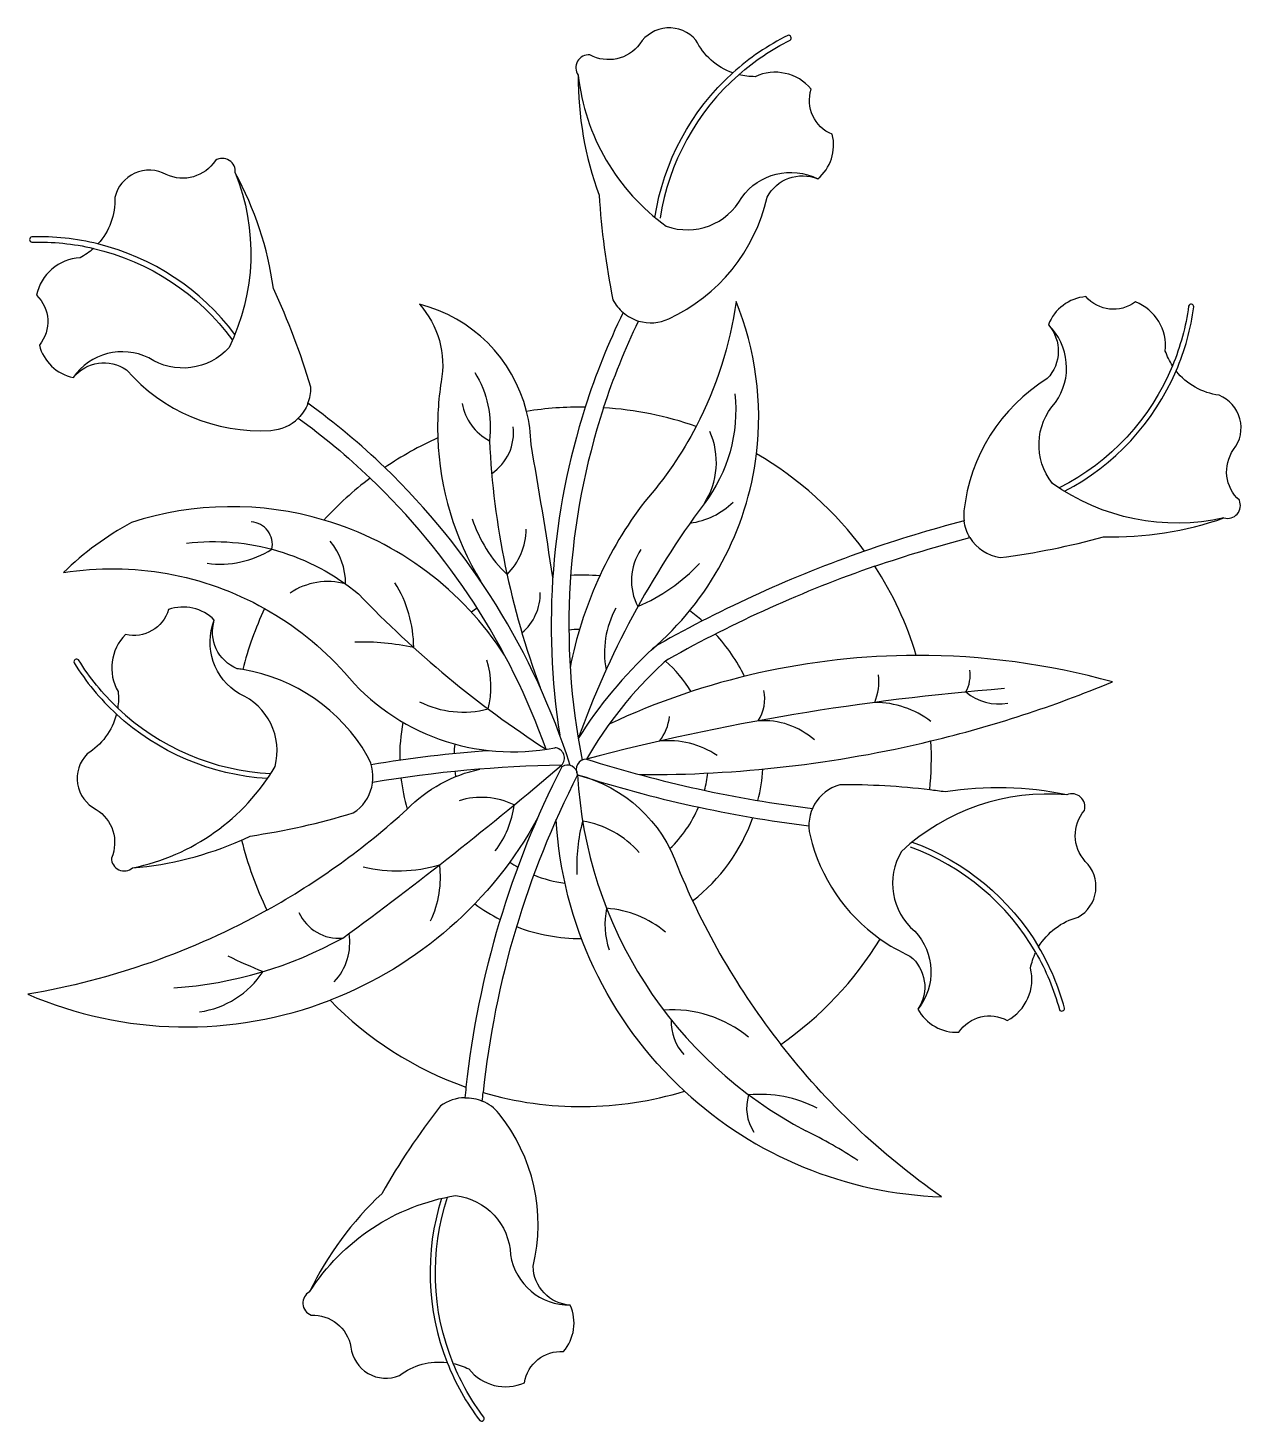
# Model space of a CAD drawing. Extents: x 6.043 to 6.249, y 5.599 to 5.835.
import ezdxf

# ---------------------------------------------------------------- set-up
doc = ezdxf.new("R2010")
doc.units = 0
doc.header["$MEASUREMENT"] = 0
doc.layers.add('VEGET', color=2, linetype='CONTINUOUS')
doc.layers.add('VEGET-I', color=1, linetype='CONTINUOUS')

msp = doc.modelspace()

# ---------------------------------------------------------------- linework, layer by layer
at = {"layer": 'VEGET', "color": 1}
for points in [[(6.163003484328452, 5.827712891287047, -0.195055324093173), (6.156734058941883, 5.833281782565709, 0.501367734723879), (6.147214136628541, 5.832621017596846, -0.3763437806243283), (6.138752000448925, 5.830770871218798, 0.6369944997113797), (6.136768708782011, 5.827334853193627, 0.09117271486855577), (6.140338664360494, 5.806983109078166, 0.03639462763843455), (6.142664705276474, 5.78920851802006, 0.09678424481833445), (6.144386204189523, 5.787035981853452, 0.03564215118848978)], [(6.136768708782011, 5.827334853193627, 0.2124232435446195), (6.151709658896289, 5.801696944674944, 0.3689130275966082), (6.164535097899192, 5.806586663492539, -0.372026651719093), (6.177400349510025, 5.809722216084849, 0.287973952608933)], [(6.147024071448636, 5.78560024574179, 0.1828813575581946), (6.152126285171247, 5.78597146598235, 0.2326241577160155), (6.168818408570141, 5.806603073218587, -0.3895189199714737), (6.177400349510025, 5.809722216084849, 0.287973952608933), (6.17987273692489, 5.817291140827515, -0.3938453271337555), (6.176302750768368, 5.824956068049102, 0.3406601052769411), (6.166782859033066, 5.827070533810389, -0.06276198135723673), (6.164013414953021, 5.827407424896271, -0.064895762230375)], [(6.090915131349301, 5.771640483506713, 0.09678424481835686), (6.091405091267726, 5.774368745074303, 0.03639462763843455), (6.085052143980981, 5.791131400424741, 0.09117271486855577), (6.078577030635188, 5.810753097052012, 0.6369944997114511), (6.075205019576175, 5.812843361897252, -0.3763437806243283), (6.06687351610818, 5.810473374491085, 0.501367734723879), (6.058172148259145, 5.806555246270634, -0.1950553240931665), (6.0552801085276, 5.798684137648434, 0.06825982756640829)], [(6.078577030635188, 5.810753097052013, -0.2124232435446195), (6.077530922178279, 5.781097743393254, -0.3689130275966082), (6.063917543953157, 5.779343557248022, 0.372026651719072), (6.051098337886782, 5.77602477058766, -0.287973952608933)], [(6.05453455736239, 5.797937529958687, -0.06276198135723583), (6.052253370021194, 5.796331447634951, 0.3406601052769411), (6.044863976946469, 5.789967787202881, -0.3938453271337555), (6.045341564941511, 5.781525760184624, 0.287973952608933), (6.051098337886782, 5.776024770587659, -0.3895189199714737), (6.060135312542575, 5.777333148050923, 0.2326241577160155), (6.084597768338623, 5.767043422245996, 0.1828813575582775), (6.089269352294154, 5.769128294588527, -0.03361557734192156)], [(6.237599163989226, 5.778000478482054, -0.06276198135723583), (6.236385792138823, 5.780512657788732, 0.3406601052769411), (6.231309712260317, 5.788839284787375, -0.3938453271337555), (6.222902524657654, 5.789742117597821, 0.287973952608933), (6.216537898562287, 5.784957469653039, -0.3895189199714737), (6.216357941116702, 5.775828045912539, 0.2326241577160155), (6.202223837115623, 5.753366583253111, 0.05829212294721232), (6.202242242719894, 5.751687261777175, 0.02055526214375382)], [(6.246330604870217, 5.752192704049949, -0.2124232435446195), (6.217240969163476, 5.758051666242936, -0.3689130275966082), (6.217725933302506, 5.771769029164291, 0.3720266517190658), (6.216537898562287, 5.784957469653039, -0.287973952608933)], [(6.203238341300471, 5.74884631057845, 0.2224478512304005), (6.208343495422507, 5.745457741226176, 0.03639462763843455), (6.225916649884335, 5.748997627648989, 0.09117271486855577), (6.246330604870217, 5.752192704049949, 0.6369944997113904), (6.248941836006479, 5.755179531406587, -0.3763437806243283), (6.24795951510144, 5.763785682461624, 0.501367734723879), (6.245509897967342, 5.773008746328499, -0.1950553240931697), (6.238214467399269, 5.77714334879763, 0.06825982756639537)], [(6.079843369332504, 5.726460888443138, 0.007797916574365437), (6.078915935145849, 5.726599215479395, -0.3895189199714737), (6.075032656059634, 5.734863530699325, 0.287973952608933), (6.06727098159346, 5.736640531197485, -0.3938453271337555), (6.059960730364623, 5.732391279799732, 0.3406601052769411), (6.058716807728715, 5.722719053552202, -0.06276198135723708), (6.058632024919105, 5.719930482593549, -0.06489576223037839)], [(6.058419244520768, 5.718897044601014, -0.195055324093173), (6.053440808971708, 5.712149198705087, 0.501367734723879), (6.054960723341207, 5.702728190717322, -0.3763437806243283), (6.057569370846632, 5.694468302792234, 0.6369944997114217), (6.061170831303947, 5.692804226988748, 0.08413561806504408), (6.079666769459095, 5.697533635409291, 0.05343876023616321)], [(6.196422436122951, 5.706035408104073, 0.03106240632999855), (6.181142415777414, 5.706913999030781, 0.4017548809397788), (6.176105599993618, 5.698275105191859, 0.1821450238635039), (6.187998756684867, 5.680724473306992, -0.3895189199714737)], [(6.219683265692733, 5.70518683481313, 0.2124232435446195), (6.191605217548102, 5.695586962109932, 0.3689130275966082), (6.1938736514202, 5.682049774680475, -0.3720266517190641), (6.194414425533668, 5.668818979072222, 0.287973952608933)], [(6.214887832236114, 5.679391289098115, -0.195055324093173), (6.221582241248925, 5.684441351743319, 0.501367734723879), (6.22280904714627, 5.69390499155506, -0.3763437806243283), (6.222661463571256, 5.702565765737024, 0.6369944997113443), (6.219683265692733, 5.70518683481313, 0.09117271486855577), (6.19902702040425, 5.705694379841256, 0.005326200014223276), (6.196422436122951, 5.706035408104073, 0.03505080409367704)], [(6.187998756684867, 5.680724473306992, 0.04842720848714244), (6.19304628375712, 5.677847099064506, -0.3895189199714737), (6.194414425533668, 5.668818979072222, 0.287973952608933), (6.201348297404554, 5.664904551634208, -0.3938453271337555), (6.20956613727769, 5.666895284737737, 0.3406601052769411), (6.213513829395, 5.675812404847639, -0.06276198135723353), (6.214389474451159, 5.678461284205382, -0.06489576223037893)], [(6.117538351529289, 5.653806346034157, 0.1542117372551612), (6.113415038904875, 5.652406507897993, 0.03639462763843455), (6.103434097047752, 5.637515995708331, 0.09117271486855577), (6.091193748857415, 5.620869315932687, 0.6369944997118753), (6.091443955562342, 5.616909888914775, -0.3763437806243283), (6.098203035202132, 5.611492727964097, 0.501367734723879), (6.106438198079188, 5.606671149012706, -0.195055324093176), (6.114529073787436, 5.608874776709247, 0.06825982756638846)], [(6.115569569057319, 5.608699736211982, -0.06276198135723583), (6.118200343827306, 5.607771113454423, 0.3406601052769411), (6.127668487943952, 5.605435829511535, -0.3938453271337555), (6.134272231375015, 5.61071659490745, 0.287973952608933), (6.135420063381452, 5.618595922478654, -0.3895189199714737), (6.12911745579741, 5.625203183647806, 0.2326241577160155), (6.123329696859763, 5.651102837066219, 0.1246563804420233), (6.120497837279122, 5.653241109191215, -0.002355688981610914)], [(6.091193748857415, 5.620869315932687, -0.2124232435446195), (6.115969767846823, 5.637199754584673, -0.3689130275966082), (6.125287402209207, 5.627120919055642, 0.3720266517190782), (6.135420063381452, 5.618595922478654, -0.287973952608933)]]:
    msp.add_lwpolyline(points, format="xyb", dxfattribs=at)
at = {"layer": 'VEGET'}
for points in [[(6.128014443082508, 5.770272461528239, 0.2756814131280085), (6.109817828922425, 5.788460239121179, -0.2345891963303449), (6.113516670939022, 5.775289748342805, 0.0474921894130979), (6.112949059489442, 5.765771017942602, 0.04347957371981674)], [(6.167012773707226, 5.763051325188761, 0.1275889080708624), (6.163543597889809, 5.788922368263309, -0.08613113605483334), (6.156785769880453, 5.767727337382392, 0.0677824625447246)], [(6.144386204189523, 5.787035981853452, 0.03564215118848978), (6.137963514943198, 5.771003990485224, 0.04208780368393492)], [(6.141079664989731, 5.770888643875977, -0.03357136962728657), (6.147024071448636, 5.78560024574179, 0.1828813575581946)], [(6.103956201300416, 5.760739805985144, 0.03507575900897221), (6.090915131349301, 5.771640483506713, 0.09678424481835686)], [(6.089269352294154, 5.769128294588527, -0.03361557734192155), (6.101477398142378, 5.75896006853725, 0.04470825751525224)], [(6.093637577579713, 5.751833804817892, 0.1516178395643341), (6.060963845003572, 5.75140946660388, 0.06998214311876222), (6.049460111196639, 5.742922914445844, -0.1685654503248128), (6.083567790802844, 5.736821153274476, 0.04646583251331501)], [(6.202242242719895, 5.751687261777175, 0.02055526214375382), (6.185344376313211, 5.746546918890798, 0.1050288857532865)], [(6.187106836451615, 5.743983437961665, -0.01988512743734206), (6.203238341300471, 5.74884631057845, 0.2224478512304005)], [(6.196626738717968, 5.714345374473377, 0.03930431047075093), (6.227394917828486, 5.724363893830336, 0.06838230453665604), (6.194136364759223, 5.72886337270149, 0.07057294854116784)], [(6.083967374251668, 5.685634226280706, -0.08524894656812611), (6.043396185148628, 5.671358171109254, 0.1962121579682023), (6.094674994385874, 5.670358411745864, 0.1168062045006855)], [(6.154791262974853, 5.654911452768859, 0.1792472328260594), (6.198390943703058, 5.636979691400135, -0.07436229923434595), (6.171128792178537, 5.662848154628662, 0.10465021050761)]]:
    msp.add_lwpolyline(points, format="xyb", dxfattribs=at)
at = {"layer": 'VEGET', "color": 11}
msp.add_lwpolyline([(6.238214467399269, 5.77714334879763, 0.06825982756639537), (6.241220801128065, 5.788030605108643, 0.8108083314094772), (6.240328762738727, 5.788150051799454, -0.06489576223037605), (6.237599163989226, 5.778000478482054, -0.06276198135723583)], format="xyb", dxfattribs=at)
at = {"layer": 'VEGET', "color": 254}
for points in [[(6.137963514943198, 5.771003990485224, 0.04208780368393492), (6.128014443082508, 5.770272461528239, 0.2756814131280085)], [(6.156785769880453, 5.767727337382392, 0.0677824625447246), (6.141079664989731, 5.770888643875977, -0.03357136962728657)], [(6.112949059489442, 5.765771017942602, 0.04347957371981674), (6.103956201300416, 5.760739805985144, 0.03507575900897221)], [(6.185344376313211, 5.746546918890798, 0.1050288857532865), (6.167012773707226, 5.763051325188761, 0.1275889080708624)], [(6.101477398142378, 5.75896006853725, 0.04470825751525224), (6.093637577579713, 5.751833804817892, 0.1516178395643341)], [(6.194136364759223, 5.72886337270149, 0.07057294854116784), (6.187106836451615, 5.743983437961665, -0.01988512743734206)], [(6.083567790802844, 5.736821153274476, 0.04646583251331501), (6.079843369332504, 5.726460888443138, 0.007797916574365437)], [(6.196422436122951, 5.706035408104073, 0.03505080409367695), (6.196626738717968, 5.714345374473377, 0.03930431047075093)], [(6.171128792178537, 5.662848154628662, 0.10465021050761), (6.187998756684867, 5.680724473306992, 0.04842720848714244)]]:
    msp.add_lwpolyline(points, format="xyb", dxfattribs=at)
at = {"layer": 'VEGET', "color": 151}
msp.add_lwpolyline([(6.203238341300471, 5.74884631057845, -0.1052946751016915), (6.202242242719894, 5.751687261777175, -0.2326241577160155)], format="xyb", dxfattribs=at)
at = {"layer": 'VEGET', "color": 9}
for points in [[(6.129863811435564, 5.701229186389941, -0.1779007708718986), (6.094674994385874, 5.670358411745864, 0.08524894656812611)], [(6.079666769459095, 5.697533635409291, 0.05343876023616334), (6.083967374251668, 5.685634226280706, -0.08524894656812611)], [(6.094674994385874, 5.670358411745864, 0.1168062045006844), (6.117724434534617, 5.65561401989466, 0.002908935620147623)], [(6.12064145260587, 5.654677293090401, 0.1469293886536347), (6.154791262974853, 5.654911452768859, 0.1792472328260594)]]:
    msp.add_lwpolyline(points, format="xyb", dxfattribs=at)
at = {"layer": 'VEGET', "color": 94}
for points in [[(6.117724434534617, 5.65561401989466, 0.002908935620147623), (6.117538351529289, 5.653806346034157, 0.1542117372551612)], [(6.120497837279122, 5.653241109191215, -0.00235568898161091), (6.12064145260587, 5.654677293090401, 0.1469293886536347)]]:
    msp.add_lwpolyline(points, format="xyb", dxfattribs=at)
at = {"layer": 'VEGET', "color": 9}
for centre, radius, start, end in [((6.137326536897498, 5.711645790119994), 0.0308485041539231, 84.2430893485322, 93.41423608178367), ((6.137326536897498, 5.711645790119994), 0.0308485041539231, 125.0447037828282, 127.2679631147901), ((6.137326536897498, 5.711645790119994), 0.0308485041539231, 48.37922260795104, 53.48250642671525), ((6.137326536897498, 5.711645790119994), 0.02162264577086104, 90.89202256875535, 95.66254220465483), ((6.137326536897498, 5.711645790119994), 0.0308485041539231, 26.28119530324146, 42.50767352834719), ((6.137326536897498, 5.711645790119994), 0.02162264577086104, 30.75352488517687, 48.70085795501455), ((6.137326536897498, 5.711645790119994), 0.0308485041539231, 169.0410163982506, 181.0996558963076), ((6.137326536897498, 5.711645790119994), 0.02162264577086104, 174.230730290937, 178.5975972249789), ((6.137326536897498, 5.711645790119994), 0.0308485041539231, 186.6896081678387, 196.6916668240129), ((6.137326536897498, 5.711645790119994), 0.02162264577086104, 186.5653052412492, 188.9477369338378), ((6.137326536897498, 5.711645790119994), 0.02162264577086104, 344.7669363245043, 352.6585972903358), ((6.120330470021798, 5.691758483044048), 0.01300296335434287, 64.56440543436217, 106.8546383720953), ((6.137326536897498, 5.711645790119994), 0.02162264577086104, 313.9365765316329, 336.7486015820969), ((6.137326536897498, 5.711645790119994), 0.0308485041539231, 307.654273820229, 340.4806323894344), ((6.137326536897498, 5.711645790119994), 0.02162264577086104, 235.738093992729, 239.9994557048403), ((6.137326536897498, 5.711645790119994), 0.02162264577086104, 247.9955681897079, 262.5454698749141), ((6.137326536897498, 5.711645790119994), 0.0308485041539231, 249.0542089493593, 269.9880759857791)]:
    msp.add_arc(centre, radius, start, end, dxfattribs=at)
at = {"layer": 'VEGET-I', "color": 11}
for points in [[(6.164013414953021, 5.827407424896271, -0.064895762230375), (6.172737281480368, 5.833269054419839, 0.8108083314086473), (6.172336106278464, 5.834074696063113, 0.06825982756640395), (6.163003484328452, 5.827712891287047, -0.195055324093173)], [(6.149784026911952, 5.803184853847403, -0.1726069121313877), (6.163003484328452, 5.827712891287047, -0.8108083314086473)], [(6.164013414953021, 5.827407424896271, 0.1760579202386968), (6.150673585047493, 5.803048155919507, 0.2437384954263961)], [(6.0552801085276, 5.798684137648434, 0.06825982756640829), (6.044048711394368, 5.79987833650384, 0.8108083314086473), (6.044076048626544, 5.798978751779794, -0.06489576223036675), (6.054534557362389, 5.797937529958686, -0.06276198135723583)], [(6.054534557362389, 5.797937529958686, -0.1793725171238815), (6.078116573437975, 5.782358589225119, -0.2437384954263961)], [(6.078524412068256, 5.783319209144305, 0.1726069121313835), (6.0552801085276, 5.798684137648434, 0.8108083314086473)], [(6.237599163989226, 5.778000478482054, -0.179372517123869), (6.218389679261373, 5.757268605120983, -0.2437384954263961)], [(6.219271108287643, 5.756709851285083, 0.1726069121313963), (6.238214467399269, 5.77714334879763, 0.8108083314086473)], [(6.058632024919105, 5.719930482593549, -0.06489576223037839), (6.052004672319794, 5.728087856275252, 0.8108083314086473), (6.051238658459916, 5.727615391708884, 0.068259827566397), (6.058419244520768, 5.718897044601014, -0.195055324093173)], [(6.058632024919105, 5.719930482593549, 0.1793725171238607), (6.084620718744052, 5.708821807162055, 0.2437384954263961)], [(6.084043348680597, 5.707952458677666, -0.172606912131397), (6.058419244520768, 5.718897044601014, -0.8108083314086473)], [(6.214389474451159, 5.678461284205382, 0.1760579202386915), (6.193133992743521, 5.696336673554067, 0.2437384954263961)], [(6.193443183147311, 5.697181896184031, -0.1726069121314069), (6.214887832236114, 5.679391289098115, -0.8108083314086473)], [(6.214389474451159, 5.678461284205382, -0.06489576223037893), (6.21841845797776, 5.668753975639105, 0.8108083314087673), (6.219287323472446, 5.668988651483932, 0.06825982756638949), (6.214887832236114, 5.679391289098115, -0.195055324093173)], [(6.113583563408271, 5.636722302365044, 0.1726069121314075), (6.114529073787437, 5.608874776709247, 0.8108083314086473)], [(6.115569569057319, 5.608699736211982, -0.1793725171238682), (6.114602805183726, 5.636946510261099, -0.2437384954263961)], [(6.114529073787436, 5.608874776709247, 0.06825982756638846), (6.120063519698111, 5.599028950134887, 0.8108083314091902), (6.120780864577669, 5.59957247228142, -0.06489576223038332), (6.115569569057319, 5.608699736211982, -0.06276198135723583)]]:
    msp.add_lwpolyline(points, format="xyb", dxfattribs=at)
at = {"layer": 'VEGET-I', "color": 21}
for points in [[(6.144386204189523, 5.787035981853452, 0.1050358284598438), (6.147024071448636, 5.78560024574179, 0.2326241577160155)], [(6.090915131349301, 5.771640483506713, -0.1050358284597825), (6.089269352294154, 5.769128294588527, -0.2326241577160155)], [(6.117538351529289, 5.653806346034157, -0.1053827339908719), (6.120497837279122, 5.653241109191215, -0.2326241577160155)]]:
    msp.add_lwpolyline(points, format="xyb", dxfattribs=at)
at = {"layer": 'VEGET-I'}
for points in [[(6.119208902890195, 5.776888441919611, -0.1722425853357283), (6.121711862880011, 5.765289655485837, 0.07762105375849553), (6.130324759410978, 5.723401061016522, 0.07762105375849553)], [(6.163352075867392, 5.773249603611607, -0.1928212377524262), (6.158118598403588, 5.754600576382119, 0.07341139949947918), (6.136769456157731, 5.714760615303867, 0.07341139949947918)], [(6.132459348523389, 5.742107908986966, 0.006234485200825384), (6.128774440124544, 5.764660934356913, 0.05657320303450094), (6.128014443082508, 5.770272461528239, -0.2345891963303449)], [(6.156785769880453, 5.767727337382392, -0.05966700745760044), (6.14805465872276, 5.754956378655281, 0.1166265714455458), (6.13541090880562, 5.726799577286488)], [(6.112949059489442, 5.765771017942602, 0.1286002384415797), (6.120256857636199, 5.741384430842436)], [(6.149143483020828, 5.729753760587455, 0.1881920122657717), (6.167012773707226, 5.763051325188761, -0.1465512980583722)], [(6.124283518651976, 5.728891615272161, 0.1792127784320909), (6.093637577579713, 5.751833804817892, 0.06998214311876222)], [(6.070285311694296, 5.7479104041038, -0.2054368861212947), (6.099493359883049, 5.739295992665387, 0.0583160995730446), (6.131313522443699, 5.712932466662817, 0.0583160995730446)], [(6.185344376313211, 5.746546918890798, 0.04486985262433661), (6.150292283797461, 5.73063685690862, 0.05777929632065936), (6.149362460578439, 5.72995719825684, 0.06618837006890589), (6.136769456157731, 5.714760615303867)], [(6.187106836451615, 5.743983437961665, 0.04541189872053114), (6.152084295407793, 5.728203884079808, 0.05949970640303005), (6.151128194341949, 5.727502468887299, 0.07264307487420511), (6.138162978475845, 5.711270317652541)], [(6.083567790802844, 5.736821153274476, -0.08274366676668228), (6.097118432599927, 5.725949810129776, 0.2760147182396137), (6.13278228853527, 5.713191973461868)], [(6.194136364759223, 5.72886337270149, 0.1096098853254668), (6.142022924283149, 5.717186334213824)], [(6.14716885123102, 5.708624561568129, 0.06060375892357903), (6.196626738717968, 5.714345374473377, 0.1793363835877623)], [(6.083967374251668, 5.685634226280706, 0.05787923015068215), (6.107756933119004, 5.702764109338211, -0.1473689739548646), (6.120099744511848, 5.709557415316665)], [(6.136675441555412, 5.708596223080392, -0.2517559561238653), (6.153675085921782, 5.69291832651248, 0.0687403395980732), (6.171128792178537, 5.662848154628662, -0.1792472328260594)], [(6.154791262974853, 5.654911452768859, -0.1948574164986315), (6.133039896154893, 5.700996630829899)]]:
    msp.add_lwpolyline(points, format="xyb", dxfattribs=at)
at = {"layer": 'VEGET-I', "color": 1}
for points in [[(6.061170831303947, 5.692804226988748, 0.2124232435446195), (6.085350815377622, 5.710004887258826, 0.3689130275966082), (6.079320056518773, 5.722334979850478, -0.3720266517190979), (6.075032656059634, 5.734863530699325, 0.287973952608933)], [(6.079666769459095, 5.697533635409291, 0.006983527056352604), (6.081115803744562, 5.698202017806916, 0.03639462763843455), (6.098606820979544, 5.702127685866145, 0.4017548809397788), (6.100973999107638, 5.711843470328037, 0.2244191484475547), (6.079843369332504, 5.726460888443138, -0.3895189199714737)]]:
    msp.add_lwpolyline(points, format="xyb", dxfattribs=at)
at = {"layer": 'VEGET-I'}
for centre, radius, start, end in [((6.12581802316708, 5.773173937466792), 0.008889457500787786, 190.0695786317344, 242.4893497703598), ((6.253483070396767, 5.734027400943533), 0.1212931814502558, 162.2506800927192, 188.875361688973), ((6.253483070396767, 5.734027400943533), 0.1182931814502558, 161.843765216577, 191.1841033937344), ((6.117436174360448, 5.766708426537051), 0.008374852232282378, 303.7499726910756, 6.604677205048558), ((6.147324068946746, 5.761636649122308), 0.01288519250146682, 326.9029520276673, 24.02221519497208), ((6.019837443015347, 5.673355194233975), 0.1212931814502558, 17.67608244605713, 46.09092321285173), ((6.019837443015347, 5.673355194233975), 0.1182931814502558, 19.54635227044565, 46.35807241567052), ((6.154212317166012, 5.763741562690678), 0.01251032088140098, 277.0800518229598, 314.9014740329465), ((6.081035684758589, 5.747692433016911), 0.003840677637392176, 347.7836751906637, 86.15042287948124), ((6.140463126928653, 5.758955854140956), 0.02273765071447346, 197.7136839802086, 226.0982953025412), ((6.116566265271034, 5.750570303548089), 0.01140436603328264, 315.4704506211536, 358.6447258696851), ((6.085890306258587, 5.740961170168718), 0.01141868505838587, 0.08698951646854924, 39.53899612413723), ((6.076057974341071, 5.76063847730961), 0.01629541992474176, 262.1173216946984, 302.3995658711715), ((6.155339835756382, 5.741554313763255), 0.009529655440607819, 146.411496501631, 207.5872595658201), ((6.13400194664275, 5.766712404158414), 0.03225919088351637, 293.5549577405854, 316.3796970874304), ((6.094259728325829, 5.729987126859577), 0.01140650487988505, 74.49481860290689, 123.9771713163243), ((6.087879130415264, 5.730112816414485), 0.02097472403357746, 0.2097623883851499, 31.9201916744086), ((6.121522114452923, 5.739417816770268), 0.008816484795357238, 310.275307542888, 0.9374820064049098), ((6.157074843169017, 5.729340934526667), 0.01584640788977089, 151.6017521115192, 190.6696944726814), ((6.100151539594082, 5.690002210705223), 0.04111878583817866, 77.78181528158284, 91.78471521871964), ((6.10673641036552, 5.723533538280316), 0.01522381208640643, 345.7417297422377, 17.1653824122929), ((6.178121382455981, 5.724487849326612), 0.009661254403468851, 338.1321976848295, 6.323491201971787), ((6.197054764187587, 5.725551953021368), 0.006220819884138955, 332.2109971132328, 7.610633027439288), ((6.240717475491857, 5.318885973209639), 0.4055649129573385, 94.47295905441706, 104.6473066440348), ((6.161326139482774, 5.721514906543591), 0.007083978682461456, 327.9521133451653, 11.40338784342955), ((6.208084182779203, 5.729188540076422), 0.008559637992535436, 229.7898441423196, 280.5429450713096), ((6.117267464475828, 5.735648114118436), 0.016416760144092, 243.1659238030658, 284.9090530677822), ((6.187028625927152, 5.705080524240455), 0.01580894271130142, 52.61939202009234, 89.7867397377734), ((6.143864630484694, 5.719520638910934), 0.008479910863691155, 322.0000417997396, 352.8592210197858), ((6.168215270603499, 5.704781625476071), 0.01300445391803079, 48.4367060887181, 93.90094652217061), ((6.132691147225731, 5.711451148204781), 0.001743209486555016, 314.6499778903743, 87.00300252101614), ((6.152074260398249, 5.69942077298277), 0.01495730417799741, 56.37496609320385, 95.86097478834711), ((5.721268101657611, 6.194132674714902), 0.635970643117773, 306.1946391298254, 310.45478419846), ((6.272985343770478, 5.638717956338476), 0.1561775492842711, 152.8583886136871, 173.7893023791661), ((6.134949221079879, 5.708517019337181), 0.001728036563006193, 2.627045475231524, 123.0897317521487), ((6.138237612162372, 5.70947801219358), 0.001793858702737455, 92.38448539710244, 209.4431649200683), ((6.202381327925516, 5.913212364452919), 0.2119070236494441, 252.3591353816669, 262.9907451108919), ((6.272985343770478, 5.638717956338476), 0.1531775492842711, 152.8583886136871, 174.0195862824769), ((6.209238629722584, 5.712479246855736), 0.07266700868086103, 183.0631079040637, 242.2401232120045), ((6.202381327925516, 5.913212364452919), 0.2149070236494441, 252.1972507584315, 262.9232397113414), ((6.109450847456213, 5.705723116781992), 0.01661361723825309, 322.7842397586679, 352.3136764836449), ((6.16545172295827, 5.693190662450677), 0.02893418408263343, 164.8456476291938, 182.9382020235474), ((6.134724331818702, 5.684410926470838), 0.01658172822637415, 41.5786936149193, 80.28055792214364), ((6.10611137452456, 5.717394232264144), 0.02510264200415647, 256.5992967871136, 286.5389872386424), ((6.09641135585436, 5.69118531662505), 0.01698192602253303, 334.3619362470229, 7.255994291211491), ((6.096118736990955, 5.688211510678009), 0.007351336236717282, 203.8139603122269, 275.5361534540809), ((6.154203329677014, 5.683208713442702), 0.01290638153697222, 167.7673756639144, 199.414071842333), ((6.140331845056656, 5.668532311825238), 0.0174564204944548, 49.88322265634578, 85.86693572508102), ((6.088294063416809, 5.680138869406258), 0.009724034014494247, 316.6993222457295, 9.103725455134978), ((6.06345392801097, 5.741232950662062), 0.06895330410109486, 273.9339214683701, 298.9475658754203), ((6.116318782123161, 5.756683643430967), 0.08791863566919081, 243.6764651702886, 247.9444436154439), ((6.070411584568783, 5.683640692313142), 0.01541105650059892, 277.8461022628814, 326.7853932046515), ((6.152740124873072, 5.648487738614189), 0.02023723938497257, 50.3649884172011, 94.18942784264482), ((6.160688436752764, 5.666616052094516), 0.008133014301204104, 177.3068986067819, 222.6416622046966), ((6.172821977760246, 5.652056371204198), 0.007477628632041717, 162.8430975272467, 213.3649612746133), ((6.167689651049002, 5.633277920316561), 0.02108056073881978, 62.77137980624809, 95.47834506338656), ((6.140818140210357, 5.57733317208633), 0.07882932590220725, 56.58868339009785, 63.98537190514556)]:
    msp.add_arc(centre, radius, start, end, dxfattribs=at)
at = {"layer": 'VEGET-I', "color": 1}
for radius, start, end in [(0.2149070236494441, 94.06605839613066, 99.47420774078459), (0.2119070236494441, 90.83808154360959, 99.54171314033508)]:
    msp.add_arc((6.137015742638403, 5.498326651270921), radius, start, end, dxfattribs=at)
at = {"layer": 'VEGET-I', "color": 254}
for start, end in [(346.0982031730097, 356.1348929484852), (234.0409682588264, 243.4387792220511)]:
    msp.add_arc((6.137326536897498, 5.711645790119994), 0.0308485041539231, start, end, dxfattribs=at)

doc.saveas('drawing.dxf')
